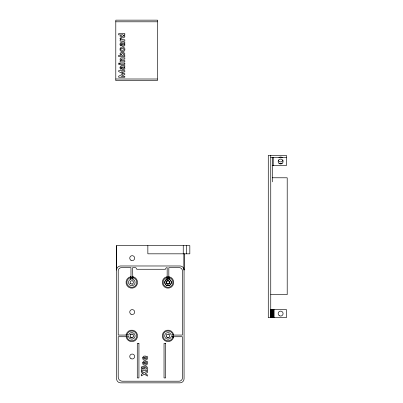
<?xml version="1.0" encoding="UTF-8"?>
<svg xmlns="http://www.w3.org/2000/svg" width="403" height="403" viewBox="0 0 403 403"><rect width="100%" height="100%" fill="white"/><g stroke="black" fill="none" stroke-linecap="round" stroke-linejoin="round"><path stroke-width="0.6" d="M128.612 336.717L128.617 336.747A3.295 3.295 0 0 0 133.685 338.591A3.295 3.295 0 0 0 133.685 333.195A3.295 3.295 0 0 0 128.617 335.039L118.215 335.069L118.215 270.907A3.295 3.295 0 0 1 121.51 267.612L130.975 267.612L130.975 279.208L130.975 276.69L130.602 276.755A5.763 5.763 0 0 0 127.021 285.611A5.763 5.763 0 0 0 136.577 285.611A5.763 5.763 0 0 0 132.995 276.755L132.622 276.69M167.416 279.153C163.568 279.652 164.127 285.873 168.006 285.682C169.683 285.722 171.194 284.306 171.3 282.649C171.955 279.737 167.195 279.566 168.907 276.7A5.763 5.763 0 0 1 172.837 285.526A5.763 5.763 0 0 1 163.175 285.526A5.763 5.763 0 0 1 167.104 276.7L167.159 276.69M168.776 277.511L169.285 277.617L168.857 279.208A3.295 3.295 0 0 1 170.706 284.276A3.295 3.295 0 0 1 165.311 284.276A3.295 3.295 0 0 1 167.154 279.208L167.174 267.612A1.647 1.647 0 0 0 165.527 269.259L136.677 269.259A1.647 1.647 0 0 0 135.03 267.612L132.622 267.612L132.814 279.259A3.295 3.295 0 0 1 134.426 284.372A3.295 3.295 0 0 1 129.066 284.231A3.295 3.295 0 0 1 130.945 279.208L130.522 277.617L131.025 277.511A4.937 4.937 0 0 1 131.282 277.476M173.713 335.069L173.653 334.697A5.763 5.763 0 0 0 164.792 331.115A5.763 5.763 0 0 0 164.792 340.671A5.763 5.763 0 0 0 173.653 337.089L173.713 336.717M126.099 335.069L126.164 334.697A5.763 5.763 0 0 1 135.101 331.17A5.763 5.763 0 0 1 134.854 340.777A5.763 5.763 0 0 1 126.109 336.792L126.099 336.717M130.522 277.617A4.937 4.937 0 0 0 127.751 285.223A4.937 4.937 0 0 0 135.841 285.223A4.937 4.937 0 0 0 133.076 277.617L132.572 277.511L132.698 276.7M168.827 277.193L168.907 276.7M126.93 335.069L126.965 334.868A4.937 4.937 0 0 1 134.562 331.8A4.937 4.937 0 0 1 134.562 339.986A4.937 4.937 0 0 1 126.965 336.918L126.93 336.717M172.882 336.717L172.842 336.918A4.937 4.937 0 0 1 165.25 339.986A4.937 4.937 0 0 1 165.25 331.8A4.937 4.937 0 0 1 172.842 334.868L173.653 334.697M132.622 278.518L132.995 276.755M169.033 277.556L168.857 279.208M168.827 279.198L168.827 267.612L179.128 267.612A3.295 3.295 0 0 1 182.423 270.907L182.423 335.069L171.194 335.069A3.295 3.295 0 0 0 166.127 333.195A3.295 3.295 0 0 0 166.127 338.591A3.295 3.295 0 0 0 171.194 336.747L182.423 336.717L182.423 377.913A3.295 3.295 0 0 1 179.128 381.203L122.331 381.203A4.116 4.116 0 0 1 118.215 377.087L118.215 336.717L128.617 336.747M132.652 279.208L133.076 277.617M169.285 277.617A4.937 4.937 0 0 1 172.051 285.223A4.937 4.937 0 0 1 163.961 285.223A4.937 4.937 0 0 1 166.726 277.617L167.235 277.511A4.937 4.937 0 0 1 167.492 277.476M173.209 335.069L173.708 334.989M168.147 284.029C170.152 283.959 170.076 280.75 168.091 280.745M167.92 280.745C165.85 280.775 165.935 284.125 168.006 284.034M115.792 21.797L157.361 21.797M115.792 79.003L157.361 79.003M270.745 157.402L286.387 157.402M278.977 163.578L282.065 163.578M272.151 165.633L286.387 165.633L286.387 155.346L268.277 155.346L268.277 317.705L286.387 317.705L286.387 309.474L270.745 309.474M272.393 177.773L287.208 177.794L287.208 294.658L270.745 294.658M116.568 245.593L116.568 270.081A4.116 4.116 0 0 1 120.326 265.98L180.312 265.98A4.116 4.116 0 0 1 184.065 270.081L184.065 253.825L184.065 378.734A4.116 4.116 0 0 1 179.95 382.85L120.688 382.85A4.116 4.116 0 0 1 116.568 378.734L116.568 245.593L189.828 245.593L189.828 253.825L147.851 253.825L147.851 245.593M173.209 336.717L173.708 336.792M126.109 334.989L126.602 335.069M173.653 337.089L171.895 336.717M126.164 334.697L126.965 334.868M166.726 277.617L167.154 279.208M166.978 277.556L167.321 279.168M130.602 276.755L130.975 278.513M167.104 276.7L167.159 277.032M130.894 276.7L130.975 277.193M274.04 309.474L274.04 317.705M273.753 309.474L273.753 317.705M273.466 309.474L273.466 317.705M273.214 157.402L273.214 165.633M273.189 309.474L273.189 317.705M272.912 309.474L272.912 317.705M272.645 309.474L272.645 317.705M272.393 157.402L272.393 181.889M272.393 309.474L272.393 317.705M272.151 309.474L272.151 317.705M271.924 309.474L271.924 317.705M271.713 309.474L271.713 317.705M271.516 309.474L271.516 317.705M271.34 309.474L271.34 317.705M271.189 309.474L271.189 317.705M271.053 309.474L271.053 317.705M270.942 309.474L270.942 317.705M270.856 309.474L270.856 317.705M270.745 155.346L270.745 317.705M186.534 245.593L186.534 253.825M183.244 245.593L183.244 253.825M132.315 277.476A4.937 4.937 0 0 1 132.572 277.511M132.829 284.17A2.06 2.06 0 0 1 132.537 284.311M130.073 283.51A2.06 2.06 0 0 1 129.962 283.324M132.919 280.664A2.06 2.06 0 0 1 133.176 280.861M133.579 336.923A2.06 2.06 0 0 1 133.464 337.104M132.436 337.85A2.06 2.06 0 0 1 132.119 337.926M131.474 337.926A2.06 2.06 0 0 1 131.161 337.85M130.501 337.492A2.06 2.06 0 0 1 130.345 337.346M130.134 337.104A2.06 2.06 0 0 1 129.962 336.827M129.962 334.958A2.06 2.06 0 0 1 130.134 334.681M130.345 334.44A2.06 2.06 0 0 1 130.501 334.294M131.161 333.936A2.06 2.06 0 0 1 131.368 333.88M132.224 333.88A2.06 2.06 0 0 1 132.436 333.936M133.464 334.681A2.06 2.06 0 0 1 133.579 334.863M169.467 337.346A2.06 2.06 0 0 1 169.31 337.492M168.65 337.85A2.06 2.06 0 0 1 168.333 337.926M167.693 337.926A2.06 2.06 0 0 1 167.482 337.88M166.348 337.099A2.06 2.06 0 0 1 166.232 336.923M166.232 334.863A2.06 2.06 0 0 1 166.348 334.681M168.439 333.88A2.06 2.06 0 0 1 168.65 333.936M169.31 334.294A2.06 2.06 0 0 1 169.467 334.435M169.885 283.228A2.06 2.06 0 0 1 169.734 283.51M167.27 284.311A2.06 2.06 0 0 1 167.074 284.221M166.222 281.359A2.06 2.06 0 0 1 166.409 281.093M166.63 280.861A2.06 2.06 0 0 1 166.887 280.664M283.007 160.102A2.468 2.468 0 0 1 278.236 160.102M278.876 157.714A2.468 2.468 0 0 1 282.367 157.714M120.044 48.839C119.102 51.942 124.431 52.929 124.89 49.912C125.852 46.803 120.497 45.831 120.044 48.839M142.672 357.572C142.022 362.181 150.047 360.206 147.115 356.192L146.405 356.393L146.657 358.312L145.962 358.932L145.357 359.008L145.357 355.955L143.584 356.242L142.672 357.572M142.672 362.599C142.022 367.209 150.047 365.234 147.115 361.219L146.405 361.42L146.657 363.34L145.962 363.959L145.357 364.035L145.357 360.982L143.584 361.269L142.672 362.599M120.049 38.416L120.361 39.434L121.102 39.847L120.124 39.847L120.124 41.111L124.824 41.111L124.824 39.811L122.064 39.696L121.258 38.416L120.049 38.416M124.89 36.134C124.789 39.429 117.883 37.56 120.693 34.865L118.648 34.865L118.648 33.565L124.824 33.565L124.824 34.759L124.2 34.839L124.89 36.134M120.855 44.053L121.112 45.715L120.371 45.831C118.643 42.713 122.27 41.277 124.824 42.305L124.824 43.474L124.205 43.554C127.308 46.859 119.605 47.458 122.013 43.579L121.142 43.63L120.855 44.053M120.855 67.361L121.112 69.019L120.371 69.14C118.643 66.016 122.27 64.581 124.824 65.613L124.824 66.782L124.205 66.863C127.308 70.162 119.605 70.767 122.013 66.888L121.142 66.938L120.855 67.361M120.074 53.544L120.21 54.727L120.774 55.317L118.648 55.317L118.648 56.611L124.824 56.611L124.824 55.423L124.2 55.342C126.864 52.793 121.051 50.843 120.074 53.544M144.778 367.989L144.722 369.032L146.566 369.032L146.506 367.949L146.032 367.471L145.221 367.476L144.778 367.989M123.928 35.66C120.301 39.343 120.134 32.059 123.928 35.66M120.976 54.259C123.132 58.405 126.018 51.383 120.976 54.259M141.372 367.355L141.282 370.372L147.458 370.372C148.813 368.075 145.599 363.672 144.198 367.435C143.977 366.03 141.69 365.974 141.372 367.355M142.224 368.166L142.173 369.032L143.906 369.032L143.428 367.682L142.667 367.682L142.224 368.166M121.056 59.508L121.439 60.586L124.824 60.586L124.824 61.886L120.124 61.886L120.124 60.717L120.875 60.631L120.23 59.976L120.023 59.06L120.87 57.891L124.824 57.81L124.824 59.11L121.525 59.11L121.056 59.508M124.048 44.355L123.837 44.955L123.192 45.156L122.492 44.955L122.255 44.355L122.487 43.766L123.182 43.569L123.832 43.766L124.048 44.355M124.048 67.664L123.837 68.263L123.192 68.465L122.492 68.263L122.255 67.664L122.487 67.074L123.182 66.878L123.832 67.074L124.048 67.664M143.463 357.698L143.705 358.735L144.682 358.997L144.682 357.164L143.463 357.698M143.463 362.73L143.705 363.763L144.682 364.025L144.682 362.191L143.463 362.73M120.88 48.934L120.88 49.821L121.721 50.32L123.726 50.133L124.149 49.378L123.197 48.431L121.721 48.431L120.88 48.934M167.185 280.962L167.154 280.987A1.647 1.647 0 0 0 167.185 283.813L167.185 283.813A1.647 1.647 0 0 0 169.653 282.387L169.663 282.432A1.647 1.647 0 0 0 167.185 280.962M143.186 373.254L141.282 374.316L141.282 375.878L144.37 374.18L147.458 376.085L147.458 374.926L145.342 373.631L147.458 372.468L147.458 370.891L144.148 372.72L141.282 370.936L141.282 372.11L143.186 373.254M123.142 73.885L118.648 76.207L118.648 77.235L124.824 77.235L124.824 76.273L121.283 76.273L124.824 74.505L124.824 73.789L121.283 71.895L124.824 71.895L124.824 70.616L118.648 70.616L118.648 71.532L123.142 73.885M157.361 20.15L115.792 20.15L115.792 80.65L157.361 80.65L157.361 20.15M119.656 63.105L118.648 63.105L118.648 64.409L119.656 64.409L119.656 63.105M124.824 63.105L120.124 63.105L120.124 64.409L124.824 64.409L124.824 63.105M138.929 343.356L137.282 343.356L137.282 377.928L138.929 377.928L138.929 343.356M165.678 343.356L164.036 343.356L164.036 377.928L165.678 377.928L165.678 343.356M130.975 358.65A2.468 2.468 0 0 0 134.678 356.509A2.468 2.468 0 0 0 130.975 354.373A2.468 2.468 0 0 0 130.975 358.65M130.975 314.199A2.468 2.468 0 0 0 134.678 312.063A2.468 2.468 0 0 0 130.975 309.922A2.468 2.468 0 0 0 130.975 314.199M130.975 283.813A1.647 1.647 0 0 0 133.443 282.387A1.647 1.647 0 0 0 130.975 280.962A1.647 1.647 0 0 0 130.975 283.813M130.975 260.283A2.468 2.468 0 0 0 134.678 258.147A2.468 2.468 0 0 0 130.975 256.006A2.468 2.468 0 0 0 130.975 260.283M130.975 337.316A1.647 1.647 0 0 0 133.443 335.89A1.647 1.647 0 0 0 130.975 334.465A1.647 1.647 0 0 0 130.975 337.316M167.19 337.316A1.647 1.647 0 0 0 169.658 335.89A1.647 1.647 0 0 0 167.19 334.465A1.647 1.647 0 0 0 167.19 337.316M279.279 163.588A2.468 2.468 0 0 0 283.087 161.648A2.468 2.468 0 0 0 279.501 159.321A2.468 2.468 0 0 0 279.279 163.588M279.39 315.73A2.468 2.468 0 0 0 283.092 313.589A2.468 2.468 0 0 0 279.39 311.454A2.468 2.468 0 0 0 279.39 315.73"/></g></svg>
